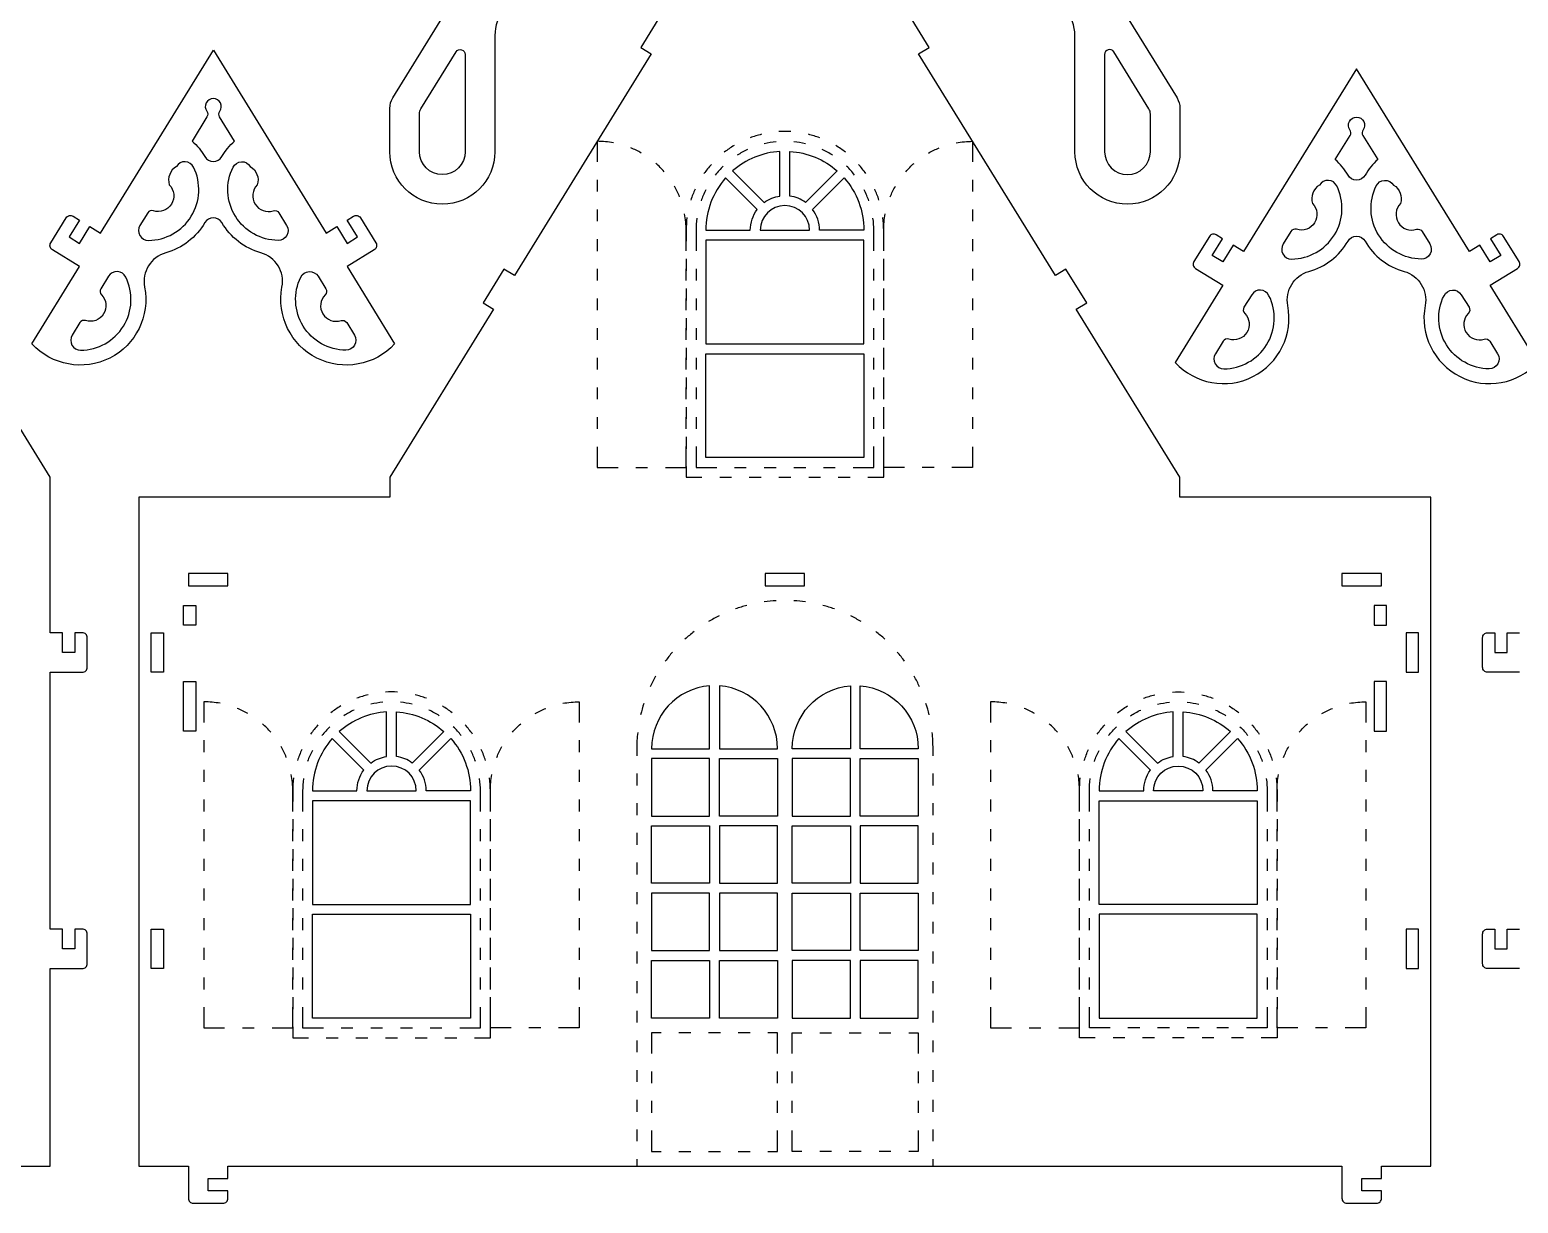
# Model space of a CAD drawing. Extents: x 2899 to 7450, y 515 to 3449.
# Drawn here: x 3731 to 5178, y 515 to 1655 of the extents above; entities that cross this region are included whole.
import ezdxf

# ---------------------------------------------------------------- set-up
doc = ezdxf.new("R2010")
doc.units = 0
doc.header["$MEASUREMENT"] = 0
doc.layers.add('LAYER1', color=18, linetype='CONTINUOUS')

msp = doc.modelspace()

# ---------------------------------------------------------------- linework, layer by layer
at = {"layer": 'LAYER1'}
for points in [[(4215.2, 1687.4, 0.364346), (4183.4, 1649.5), (4183.4, 1536.5, -1), (4081.3, 1536.5), (4081.3, 1578.6, -0.139213), (4084.2, 1588.7), (4182.2, 1747.4)], [(4748.4, 1747.4), (4846.4, 1588.7, -0.139213), (4849.3, 1578.6), (4849.3, 1536.5, -1), (4747.2, 1536.5), (4747.2, 1649.5, 0.364346), (4715.4, 1687.4, -0.419429)], [(4345.3, 1670.5), (4325.2, 1637.8), (4335.4, 1631.5), (4202.4, 1416.2), (4192.2, 1422.5), (4172, 1389.8), (4182.2, 1383.5), (4081.3, 1220.2), (4081.3, 1200.7), (3837.5, 1200.7), (3837.5, 550.7), (3885.5, 550.7), (3885.5, 519.5, 0.414214), (3890.3, 514.7), (3919.1, 514.7, 0.414214), (3923.9, 519.5), (3923.9, 526.7), (3904.7, 526.7), (3904.7, 538.7), (3923.9, 538.7), (3923.9, 550.7), (5006.7, 550.7), (5006.7, 519.5, 0.414214), (5011.5, 514.7), (5040.3, 514.7, 0.414214), (5045.1, 519.5), (5045.1, 526.7), (5025.9, 526.7), (5025.9, 538.7), (5045.1, 538.7), (5045.1, 550.7), (5093.1, 550.7), (5093.1, 1200.7), (4849.3, 1200.7), (4849.3, 1220.2), (4748.4, 1383.5), (4758.6, 1389.8), (4738.4, 1422.5), (4728.2, 1416.2), (4595.2, 1631.5), (4605.4, 1637.8), (4585.3, 1670.5)], [(4442.5, 1553.4, 0.030028), (4431.5, 1550)], [(4471.1, 1556, 0.030028), (4459.5, 1556)], [(4499.1, 1550, 0.030028), (4488.1, 1553.4)], [(4298.8, 1545.1, 0.046286), (4282.9, 1546.6), (4282.9, 1526.5)], [(4325.7, 1535.2, 0.033367), (4315.4, 1540.2)], [(4415.9, 1542.5, 0.030028), (4406.4, 1536)], [(4429, 1538.6, 0.033367), (4418.9, 1533)], [(4456.7, 1546.1, 0.033367), (4445.3, 1544.2)], [(4485.3, 1544.2, 0.033367), (4473.9, 1546.1)], [(4511.7, 1533, 0.033367), (4501.6, 1538.6)], [(4524.2, 1536, 0.030028), (4514.7, 1542.5)], [(4604.9, 1535.2, -0.033367), (4615.2, 1540.2)], [(4631.8, 1545.1, -0.046286), (4647.7, 1546.6), (4647.7, 1526.5)], [(4347.9, 1517.1, 0.033367), (4339.8, 1525.2)], [(4393.8, 1524.2, 0.030028), (4386.6, 1515.2)], [(4405.3, 1522.4, 0.033367), (4397.6, 1513.8)], [(4533, 1513.8, 0.033367), (4525.3, 1522.4)], [(4544, 1515.2, 0.030028), (4536.8, 1524.2)], [(4582.7, 1517.1, -0.033367), (4590.8, 1525.2)], [(4363, 1492.6, 0.033367), (4357.9, 1503)], [(4378, 1500.2, 0.030028), (4373.9, 1489.5)], [(4388.3, 1499.3, 0.033367), (4383.8, 1488.7)], [(4546.9, 1488.7, 0.033367), (4542.3, 1499.3)], [(4556.7, 1489.5, 0.030028), (4552.6, 1500.2)], [(4567.6, 1492.6, -0.033367), (4572.7, 1503)], [(4369.3, 1440.1), (4369.3, 1460.2, 0.046286), (4367.8, 1476.1)], [(4561.3, 1440.1), (4561.3, 1460.2, -0.046286), (4562.8, 1476.1)], [(4370.1, 1472.6, 0.03248), (4369.3, 1460.2)], [(4379.7, 1471.9, 0.03415), (4378.9, 1460.2)], [(4551.7, 1440.1), (4551.7, 1460.2, 0.03415), (4550.9, 1471.9)], [(4561.3, 1449.7), (4561.3, 1460.2, 0.03248), (4560.5, 1472.6)], [(3703.2, 550.7), (3751.2, 550.7), (3751.2, 742.7), (3782.4, 742.7, 0.414214), (3787.2, 747.5), (3787.2, 776.3, 0.414214), (3782.4, 781.1), (3775.2, 781.1), (3775.2, 761.9), (3763.2, 761.9), (3763.2, 781.1), (3751.2, 781.1), (3751.2, 1030.7), (3782.4, 1030.7, 0.414214), (3787.2, 1035.5), (3787.2, 1064.3, 0.414214), (3782.4, 1069.1), (3775.2, 1069.1), (3775.2, 1049.9), (3763.2, 1049.9), (3763.2, 1069.1), (3751.2, 1069.1), (3751.2, 1220.2), (3650.3, 1383.5)], [(4456.7, 1100.2, 0.020015), (4445.2, 1099)], [(4485.4, 1099, 0.020015), (4473.9, 1100.2)], [(4401.3, 1085.5, 0.020015), (4391.2, 1079.9)], [(4428.3, 1095.6, 0.020015), (4417.3, 1092.2)], [(4513.4, 1092.2, 0.020015), (4502.3, 1095.6)], [(4539.4, 1079.9, 0.020015), (4529.3, 1085.5)], [(4377, 1070.2, 0.020015), (4368.2, 1062.7)], [(4562.5, 1062.7, 0.020015), (4553.6, 1070.2)], [(5179.4, 1030.7), (5148.2, 1030.7, -0.414214), (5143.4, 1035.5), (5143.4, 1064.3, -0.414214), (5148.2, 1069.1), (5155.4, 1069.1), (5155.4, 1049.9), (5167.4, 1049.9), (5167.4, 1069.1), (5179.4, 1069.1)], [(4356.1, 1050.3, 0.020015), (4349, 1041.3)], [(4581.6, 1041.3, 0.020015), (4574.5, 1050.3)], [(4339.6, 1026.8, 0.020015), (4334.4, 1016.5)], [(4596.2, 1016.5, 0.020015), (4591, 1026.8)], [(3916.5, 1000.5, 0.046286), (3900.6, 1001.9), (3900.6, 981.9)], [(4060.2, 1008.8, 0.030028), (4049.1, 1005.4)], [(4074.4, 1001.5, 0.033367), (4063, 999.6)], [(4088.7, 1011.4, 0.030028), (4077.2, 1011.4)], [(4103, 999.6, 0.033367), (4091.6, 1001.5)], [(4116.8, 1005.4, 0.030028), (4105.8, 1008.8)], [(4249.5, 1000.5, -0.046286), (4265.4, 1001.9), (4265.4, 981.9)], [(4328.2, 1000.4, 0.020015), (4325.1, 989.3)], [(4605.5, 989.3, 0.020015), (4602.4, 1000.4)], [(4681.1, 1000.5, 0.046286), (4665.2, 1001.9), (4665.2, 981.9)], [(4813.8, 1005.4, -0.030028), (4824.8, 1008.8)], [(4827.6, 999.6, -0.033367), (4839, 1001.5)], [(4841.9, 1011.4, -0.030028), (4853.4, 1011.4)], [(4856.3, 1001.5, -0.033367), (4867.6, 999.6)], [(4870.5, 1008.8, -0.030028), (4881.5, 1005.4)], [(5014.1, 1000.5, -0.046286), (5030, 1001.9), (5030, 981.9)], [(3943.4, 990.6, 0.033367), (3933, 995.6)], [(4033.6, 997.9, 0.030028), (4024.1, 991.4)], [(4046.7, 994, 0.033367), (4036.6, 988.4)], [(4129.4, 988.4, 0.033367), (4119.3, 994)], [(4141.9, 991.4, 0.030028), (4132.4, 997.9)], [(4222.6, 990.6, -0.033367), (4232.9, 995.6)], [(4708, 990.6, 0.033367), (4697.7, 995.6)], [(4788.7, 991.4, -0.030028), (4798.2, 997.9)], [(4801.2, 988.4, -0.033367), (4811.3, 994)], [(4883.9, 994, -0.033367), (4894, 988.4)], [(4897, 997.9, -0.030028), (4906.5, 991.4)], [(4987.2, 990.6, -0.033367), (4997.6, 995.6)], [(3965.6, 972.4, 0.033367), (3957.5, 980.6)], [(4011.5, 979.6, 0.030028), (4004.3, 970.6)], [(4023, 977.7, 0.033367), (4015.3, 969.2)], [(4150.7, 969.2, 0.033367), (4143, 977.7)], [(4161.7, 970.6, 0.030028), (4154.5, 979.6)], [(4200.4, 972.4, -0.033367), (4208.5, 980.6)], [(4322.2, 972.2, 0.027472), (4321.3, 956.4), (4321.3, 949.6)], [(4609.3, 949.6), (4609.3, 956.4, 0.027472), (4608.4, 972.2)], [(4730.3, 972.4, 0.033367), (4722.1, 980.6)], [(4768.9, 970.6, -0.030028), (4776.1, 979.6)], [(4779.9, 969.2, -0.033367), (4787.7, 977.7)], [(4907.6, 977.7, -0.033367), (4915.3, 969.2)], [(4919.1, 979.6, -0.030028), (4926.3, 970.6)], [(4965, 972.4, -0.033367), (4973.1, 980.6)], [(3980.7, 948, 0.033367), (3975.6, 958.4)], [(3995.7, 955.6, 0.030028), (3991.6, 944.8)], [(4174.4, 944.8, 0.030028), (4170.2, 955.6)], [(4185.3, 948, -0.033367), (4190.3, 958.4)], [(4745.3, 948, 0.033367), (4740.3, 958.4)], [(4756.2, 944.8, -0.030028), (4760.4, 955.6)], [(4934.9, 955.6, -0.030028), (4939, 944.8)], [(4950, 948, -0.033367), (4955, 958.4)], [(4006, 954.7, 0.033367), (4001.4, 944.1)], [(4164.5, 944.1, 0.033367), (4160, 954.7)], [(4766.1, 944.1, -0.033367), (4770.6, 954.7)], [(4924.7, 954.7, -0.033367), (4929.2, 944.1)], [(3987, 895.4), (3987, 915.5, 0.046286), (3985.5, 931.4)], [(3987.8, 928, 0.03248), (3987, 915.5)], [(3997.4, 927.3, 0.03415), (3996.6, 915.5)], [(4169.4, 895.4), (4169.4, 915.5, 0.03415), (4168.6, 927.3)], [(4179, 905.1), (4179, 915.5, 0.03248), (4178.2, 928)], [(4179, 895.4), (4179, 915.5, -0.046286), (4180.5, 931.4)], [(4751.6, 895.4), (4751.6, 915.5, 0.046286), (4750.2, 931.4)], [(4751.6, 905.1), (4751.6, 915.5, -0.03248), (4752.4, 928)], [(4761.2, 895.4), (4761.2, 915.5, -0.03415), (4762, 927.3)], [(4933.2, 927.3, -0.03415), (4934, 915.5)], [(4942.8, 928, -0.03248), (4943.6, 915.5)], [(4943.6, 895.4), (4943.6, 915.5, -0.046286), (4945.1, 931.4)], [(5179.4, 742.7), (5148.2, 742.7, -0.414214), (5143.4, 747.5), (5143.4, 776.3, -0.414214), (5148.2, 781.1), (5155.4, 781.1), (5155.4, 761.9), (5167.4, 761.9), (5167.4, 781.1), (5179.4, 781.1)]]:
    msp.add_lwpolyline(points, format="xyb", dxfattribs=at)
for points in [[(3901.5, 1467.6, -0.195222), (3863.5, 1438.2, 0.390324), (3843, 1405, -0.755832), (3733.5, 1349.8), (3779.8, 1424.8), (3753.3, 1441.2, -0.414214), (3751.7, 1447.8), (3766.9, 1472.3, -0.414214), (3773.5, 1473.9), (3779.6, 1470.1), (3769.5, 1453.7), (3779.7, 1447.4), (3789.8, 1463.8), (3800, 1457.5), (3909.8, 1635.1), (4019.5, 1457.5), (4029.7, 1463.8), (4039.8, 1447.4), (4050, 1453.7), (4039.9, 1470.1), (4046, 1473.9, -0.414214), (4052.7, 1472.3), (4067.8, 1447.8, -0.414214), (4066.2, 1441.2), (4039.7, 1424.8), (4086, 1349.8, -0.755832), (3976.5, 1405, 0.390324), (3956, 1438.2, -0.195222), (3918.1, 1467.6, 0.575498)], [(4110.1, 1536.5), (4110.1, 1573.1, -0.139213), (4111.5, 1578.2), (4145.7, 1633.5, -0.755599), (4154.6, 1631), (4154.6, 1536.5, -1)], [(4820.5, 1536.5), (4820.5, 1573.1, 0.139213), (4819.1, 1578.2), (4784.9, 1633.5, 0.755599), (4776, 1631), (4776, 1536.5, 1)], [(5029.2, 1449.5, 0.195222), (5067.1, 1420.2, -0.390324), (5087.6, 1387, 0.755832), (5197.1, 1331.7), (5150.8, 1406.7), (5177.3, 1423.1, 0.414214), (5178.9, 1429.7), (5163.8, 1454.2, 0.414214), (5157.1, 1455.8), (5151, 1452), (5161.1, 1435.7), (5150.9, 1429.4), (5140.8, 1445.7), (5130.6, 1439.4), (5020.9, 1617.1), (4911.1, 1439.4), (4900.9, 1445.7), (4890.8, 1429.4), (4880.6, 1435.7), (4890.7, 1452), (4884.6, 1455.8, 0.414214), (4878, 1454.2), (4862.8, 1429.7, 0.414214), (4864.4, 1423.1), (4890.9, 1406.7), (4844.6, 1331.7, 0.755832), (4954.1, 1387, -0.390324), (4974.6, 1420.2, 0.195222), (5012.6, 1449.5, -0.575498)], [(3901.5, 1531.7, 0.575498), (3918.1, 1531.7, -0.077363), (3930.4, 1546.9), (3915.9, 1570.4, -0.303894), (3916.1, 1575.8, 0.612281), (3909.8, 1588.1, 0.612281), (3903.4, 1575.8, -0.303894), (3903.6, 1570.4), (3889.1, 1546.9, -0.077363)], [(5029.2, 1513.6, -0.575498), (5012.6, 1513.6, 0.077363), (5000.2, 1528.9), (5014.7, 1552.4, 0.303894), (5014.5, 1557.7, -0.612281), (5020.9, 1570.1, -0.612281), (5027.2, 1557.7, 0.303894), (5027, 1552.4), (5041.5, 1528.9, 0.077363)], [(4414.5, 1517.8), (4445.2, 1487.1, -0.125326), (4460.5, 1493.4), (4460.5, 1536.8, 0.166595)], [(4470.1, 1536.8, -0.166595), (4516.1, 1517.8), (4485.4, 1487.1, 0.125326), (4470.1, 1493.4)], [(3838.5, 1464.9, 0.589932), (3846.7, 1450.3, 0.55259), (3890.6, 1521.4, 0.589932), (3873.9, 1522.2, 0.344768), (3867, 1504.2, -0.782555), (3851.5, 1479.1, 0.344768), (3846, 1477.1)], [(3981, 1464.9, -0.589932), (3972.8, 1450.3, -0.55259), (3928.9, 1521.4, -0.589932), (3945.7, 1522.2, -0.344768), (3952.5, 1504.2, 0.782555), (3968, 1479.1, -0.344768), (3973.5, 1477.1)], [(4407.7, 1511, 0.182708), (4388.5, 1460.2), (4431.7, 1460.2, -0.161906), (4438.4, 1480.3)], [(4522.9, 1511, -0.182708), (4542.1, 1460.2), (4498.9, 1460.2, 0.161906), (4492.2, 1480.3)], [(4949.6, 1446.9, 0.589932), (4957.8, 1432.2, 0.55259), (5001.7, 1503.3, 0.589932), (4984.9, 1504.1, 0.344768), (4978.1, 1486.1, -0.782555), (4962.6, 1461.1, 0.344768), (4957.1, 1459)], [(5092.1, 1446.9, -0.589932), (5083.9, 1432.2, -0.55259), (5040, 1503.3, -0.589932), (5056.8, 1504.1, -0.344768), (5063.6, 1486.1, 0.782555), (5079.1, 1461.1, -0.344768), (5084.6, 1459)], [(4489.3, 1460.2, 1), (4441.3, 1460.2)], [(3780.1, 1370.4), (3772.6, 1358.2, 0.589932), (3780.8, 1343.6, 0.55259), (3824.7, 1414.7, 0.589932), (3807.9, 1415.5), (3800.4, 1403.4, 0.344768), (3801.1, 1397.5, -0.782555), (3785.6, 1372.4, 0.344768)], [(4039.4, 1370.4), (4046.9, 1358.2, -0.589932), (4038.7, 1343.6, -0.55259), (3994.8, 1414.7, -0.589932), (4011.6, 1415.5), (4019.1, 1403.4, -0.344768), (4018.4, 1397.5, 0.782555), (4033.9, 1372.4, -0.344768)], [(4891.2, 1352.3), (4883.7, 1340.2, 0.589932), (4891.9, 1325.5, 0.55259), (4935.8, 1396.6, 0.589932), (4919, 1397.5), (4911.5, 1385.3, 0.344768), (4912.2, 1379.4, -0.782555), (4896.7, 1354.4, 0.344768)], [(5150.5, 1352.3), (5158, 1340.2, -0.589932), (5149.8, 1325.5, -0.55259), (5105.9, 1396.6, -0.589932), (5122.7, 1397.5), (5130.2, 1385.3, -0.344768), (5129.5, 1379.4, 0.782555), (5145, 1354.4, -0.344768)], [(4392.1, 956.4), (4392.1, 1017.5, 0.3914), (4335.7, 956.4)], [(4401.7, 956.4), (4458.1, 956.4, 0.3914), (4401.7, 1017.5)], [(4528.9, 956.4), (4472.5, 956.4, -0.3914), (4528.9, 1017.5)], [(4538.5, 956.4), (4538.5, 1017.5, -0.3914), (4594.9, 956.4)], [(4032.2, 973.1), (4062.9, 942.5, -0.125326), (4078.2, 948.8), (4078.2, 992.2, 0.166595)], [(4087.8, 992.2, -0.166595), (4133.8, 973.1), (4103.1, 942.5, 0.125326), (4087.8, 948.8)], [(4842.8, 992.2, 0.166595), (4796.8, 973.1), (4827.5, 942.5, -0.125326), (4842.8, 948.8)], [(4898.4, 973.1), (4867.7, 942.5, 0.125326), (4852.4, 948.8), (4852.4, 992.2, -0.166595)], [(4025.4, 966.4, 0.182708), (4006.2, 915.5), (4049.4, 915.5, -0.161906), (4056.1, 935.7)], [(4140.6, 966.4, -0.182708), (4159.8, 915.5), (4116.6, 915.5, 0.161906), (4109.9, 935.7)], [(4790, 966.4, 0.182708), (4770.8, 915.5), (4814, 915.5, -0.161906), (4820.7, 935.7)], [(4905.2, 966.4, -0.182708), (4924.4, 915.5), (4881.2, 915.5, 0.161906), (4874.5, 935.7)], [(4107, 915.5, 1), (4059, 915.5)], [(4823.6, 915.5, -1), (4871.6, 915.5)]]:
    msp.add_lwpolyline(points, format="xyb", close=True, dxfattribs=at)
for points in [[(4282.9, 1509.2), (4282.9, 1497.7)], [(4647.7, 1509.2), (4647.7, 1497.7)], [(4282.9, 1480.4), (4282.9, 1468.9)], [(4647.7, 1480.4), (4647.7, 1468.9)], [(4282.9, 1451.6), (4282.9, 1440)], [(4369.3, 1460.2), (4369.3, 1449.7)], [(4378.9, 1460.2), (4378.9, 1440.1)], [(4647.7, 1451.6), (4647.7, 1440)], [(4369.3, 1432.4), (4369.3, 1420.9)], [(4561.3, 1420.9), (4561.3, 1432.4)], [(4282.9, 1422.7), (4282.9, 1411.2)], [(4369.3, 1411.2), (4369.3, 1422.8)], [(4378.9, 1422.8), (4378.9, 1411.2)], [(4551.7, 1411.2), (4551.7, 1422.8)], [(4561.3, 1411.2), (4561.3, 1422.8)], [(4647.7, 1422.7), (4647.7, 1411.2)], [(4369.3, 1403.6), (4369.3, 1392)], [(4561.3, 1392), (4561.3, 1403.6)], [(4282.9, 1393.9), (4282.9, 1382.4)], [(4369.3, 1382.4), (4369.3, 1394)], [(4378.9, 1394), (4378.9, 1382.4)], [(4551.7, 1382.4), (4551.7, 1394)], [(4561.3, 1382.4), (4561.3, 1394)], [(4647.7, 1393.9), (4647.7, 1382.4)], [(4369.3, 1374.7), (4369.3, 1363.2)], [(4561.3, 1363.2), (4561.3, 1374.7)], [(4282.9, 1365.1), (4282.9, 1353.6)], [(4369.3, 1353.6), (4369.3, 1365.1)], [(4378.9, 1365.1), (4378.9, 1353.6)], [(4551.7, 1353.6), (4551.7, 1365.1)], [(4561.3, 1353.6), (4561.3, 1365.1)], [(4647.7, 1365.1), (4647.7, 1353.6)], [(4369.3, 1345.9), (4369.3, 1334.4)], [(4561.3, 1334.4), (4561.3, 1345.9)], [(4282.9, 1336.3), (4282.9, 1324.8)], [(4369.3, 1324.8), (4369.3, 1336.3)], [(4378.9, 1336.3), (4378.9, 1324.8)], [(4551.7, 1324.8), (4551.7, 1336.3)], [(4561.3, 1324.8), (4561.3, 1336.3)], [(4647.7, 1336.3), (4647.7, 1324.8)], [(4369.3, 1317.1), (4369.3, 1305.6)], [(4561.3, 1305.6), (4561.3, 1317.1)], [(4282.9, 1307.5), (4282.9, 1295.9)], [(4369.3, 1296), (4369.3, 1307.5)], [(4378.9, 1307.5), (4378.9, 1296)], [(4551.7, 1296), (4551.7, 1307.5)], [(4561.3, 1296), (4561.3, 1307.5)], [(4647.7, 1307.5), (4647.7, 1295.9)], [(4369.3, 1288.3), (4369.3, 1276.8)], [(4561.3, 1276.8), (4561.3, 1288.3)], [(4282.9, 1278.7), (4282.9, 1267.1)], [(4369.3, 1267.2), (4369.3, 1278.7)], [(4378.9, 1278.7), (4378.9, 1267.2)], [(4551.7, 1267.2), (4551.7, 1278.7)], [(4561.3, 1267.2), (4561.3, 1278.7)], [(4647.7, 1278.7), (4647.7, 1267.1)], [(4369.3, 1259.5), (4369.3, 1247.9)], [(4561.3, 1247.9), (4561.3, 1259.5)], [(4282.9, 1249.8), (4282.9, 1229.8)], [(4349.2, 1229.8), (4369.3, 1229.8), (4369.3, 1249.9)], [(4378.9, 1249.9), (4378.9, 1229.8), (4399, 1229.8)], [(4531.6, 1229.8), (4551.7, 1229.8), (4551.7, 1249.9)], [(4581.5, 1229.8), (4561.3, 1229.8), (4561.3, 1249.9)], [(4647.7, 1249.8), (4647.7, 1229.8)], [(4282.9, 1229.8), (4303.1, 1229.8)], [(4320.3, 1229.8), (4331.9, 1229.8)], [(4369.3, 1230.7), (4369.3, 1220.2), (4384.6, 1220.2)], [(4416.3, 1229.8), (4427.8, 1229.8)], [(4445.1, 1229.8), (4456.7, 1229.8)], [(4474, 1229.8), (4485.5, 1229.8)], [(4502.8, 1229.8), (4514.3, 1229.8)], [(4546, 1220.2), (4561.3, 1220.2), (4561.3, 1230.7)], [(4610.3, 1229.8), (4598.7, 1229.8)], [(4647.7, 1229.8), (4627.6, 1229.8)], [(4401.9, 1220.2), (4413.4, 1220.2)], [(4430.7, 1220.2), (4442.3, 1220.2)], [(4459.5, 1220.2), (4471.1, 1220.2)], [(4488.4, 1220.2), (4499.9, 1220.2)], [(4517.2, 1220.2), (4528.7, 1220.2)], [(3900.6, 964.6), (3900.6, 953.1)], [(4265.4, 964.6), (4265.4, 953.1)], [(4665.2, 964.6), (4665.2, 953.1)], [(5030, 964.6), (5030, 953.1)], [(3900.6, 935.8), (3900.6, 924.2)], [(4265.4, 935.8), (4265.4, 924.2)], [(4321.3, 932.3), (4321.3, 920.7)], [(4609.3, 920.7), (4609.3, 932.3)], [(4665.2, 935.8), (4665.2, 924.2)], [(5030, 935.8), (5030, 924.2)], [(3987, 915.5), (3987, 905.1)], [(3996.6, 915.5), (3996.6, 895.4)], [(4934, 915.5), (4934, 895.4)], [(4943.6, 915.5), (4943.6, 905.1)], [(3900.6, 906.9), (3900.6, 895.4)], [(4265.4, 906.9), (4265.4, 895.4)], [(4321.3, 903.5), (4321.3, 891.9)], [(4609.3, 891.9), (4609.3, 903.5)], [(4665.2, 906.9), (4665.2, 895.4)], [(5030, 906.9), (5030, 895.4)], [(3987, 887.8), (3987, 876.2)], [(4179, 876.2), (4179, 887.8)], [(4751.6, 876.2), (4751.6, 887.8)], [(4943.6, 887.8), (4943.6, 876.2)], [(3900.6, 878.1), (3900.6, 866.6)], [(3987, 866.6), (3987, 878.2)], [(3996.6, 878.2), (3996.6, 866.6)], [(4169.4, 866.6), (4169.4, 878.2)], [(4179, 866.6), (4179, 878.2)], [(4265.4, 878.1), (4265.4, 866.6)], [(4321.3, 874.6), (4321.3, 863.1)], [(4609.3, 863.1), (4609.3, 874.6)], [(4665.2, 878.1), (4665.2, 866.6)], [(4751.6, 866.6), (4751.6, 878.2)], [(4761.2, 866.6), (4761.2, 878.2)], [(4934, 878.2), (4934, 866.6)], [(4943.6, 866.6), (4943.6, 878.2)], [(5030, 878.1), (5030, 866.6)], [(3987, 858.9), (3987, 847.4)], [(4179, 847.4), (4179, 858.9)], [(4751.6, 847.4), (4751.6, 858.9)], [(4943.6, 858.9), (4943.6, 847.4)], [(3900.6, 849.3), (3900.6, 837.8)], [(3987, 837.8), (3987, 849.3)], [(3996.6, 849.3), (3996.6, 837.8)], [(4169.4, 837.8), (4169.4, 849.3)], [(4179, 837.8), (4179, 849.3)], [(4265.4, 849.3), (4265.4, 837.8)], [(4321.3, 845.8), (4321.3, 834.3)], [(4609.3, 834.3), (4609.3, 845.8)], [(4665.2, 849.3), (4665.2, 837.8)], [(4751.6, 837.8), (4751.6, 849.3)], [(4761.2, 837.8), (4761.2, 849.3)], [(4934, 849.3), (4934, 837.8)], [(4943.6, 837.8), (4943.6, 849.3)], [(5030, 849.3), (5030, 837.8)], [(3987, 830.1), (3987, 818.6)], [(4179, 818.6), (4179, 830.1)], [(4751.6, 818.6), (4751.6, 830.1)], [(4943.6, 830.1), (4943.6, 818.6)], [(3900.6, 820.5), (3900.6, 809)], [(3987, 809), (3987, 820.5)], [(3996.6, 820.5), (3996.6, 809)], [(4169.4, 809), (4169.4, 820.5)], [(4179, 809), (4179, 820.5)], [(4265.4, 820.5), (4265.4, 809)], [(4321.3, 817), (4321.3, 805.5)], [(4609.3, 805.5), (4609.3, 817)], [(4665.2, 820.5), (4665.2, 809)], [(4751.6, 809), (4751.6, 820.5)], [(4761.2, 809), (4761.2, 820.5)], [(4934, 820.5), (4934, 809)], [(4943.6, 809), (4943.6, 820.5)], [(5030, 820.5), (5030, 809)], [(3987, 801.3), (3987, 789.8)], [(4179, 789.8), (4179, 801.3)], [(4751.6, 789.8), (4751.6, 801.3)], [(4943.6, 801.3), (4943.6, 789.8)], [(3900.6, 791.7), (3900.6, 780.1)], [(3987, 780.2), (3987, 791.7)], [(3996.6, 791.7), (3996.6, 780.2)], [(4169.4, 780.2), (4169.4, 791.7)], [(4179, 780.2), (4179, 791.7)], [(4265.4, 791.7), (4265.4, 780.1)], [(4321.3, 788.2), (4321.3, 776.7)], [(4609.3, 776.7), (4609.3, 788.2)], [(4665.2, 791.7), (4665.2, 780.1)], [(4751.6, 780.2), (4751.6, 791.7)], [(4761.2, 780.2), (4761.2, 791.7)], [(4934, 791.7), (4934, 780.2)], [(4943.6, 780.2), (4943.6, 791.7)], [(5030, 791.7), (5030, 780.1)], [(3987, 772.5), (3987, 761)], [(4179, 761), (4179, 772.5)], [(4751.6, 761), (4751.6, 772.5)], [(4943.6, 772.5), (4943.6, 761)], [(3900.6, 762.9), (3900.6, 751.3)], [(3987, 751.4), (3987, 762.9)], [(3996.6, 762.9), (3996.6, 751.4)], [(4169.4, 751.4), (4169.4, 762.9)], [(4179, 751.4), (4179, 762.9)], [(4265.4, 762.9), (4265.4, 751.3)], [(4321.3, 759.4), (4321.3, 747.8)], [(4609.3, 747.8), (4609.3, 759.4)], [(4665.2, 762.9), (4665.2, 751.3)], [(4751.6, 751.4), (4751.6, 762.9)], [(4761.2, 751.4), (4761.2, 762.9)], [(4934, 762.9), (4934, 751.4)], [(4943.6, 751.4), (4943.6, 762.9)], [(5030, 762.9), (5030, 751.3)], [(3987, 743.7), (3987, 732.1)], [(4179, 732.1), (4179, 743.7)], [(4751.6, 732.1), (4751.6, 743.7)], [(4943.6, 743.7), (4943.6, 732.1)], [(3900.6, 734), (3900.6, 722.5)], [(3987, 722.5), (3987, 734.1)], [(3996.6, 734.1), (3996.6, 722.5)], [(4169.4, 722.5), (4169.4, 734.1)], [(4179, 722.5), (4179, 734.1)], [(4265.4, 734), (4265.4, 722.5)], [(4321.3, 730.5), (4321.3, 719)], [(4609.3, 719), (4609.3, 730.5)], [(4665.2, 734), (4665.2, 722.5)], [(4751.6, 722.5), (4751.6, 734.1)], [(4761.2, 722.5), (4761.2, 734.1)], [(4934, 734.1), (4934, 722.5)], [(4943.6, 722.5), (4943.6, 734.1)], [(5030, 734), (5030, 722.5)], [(3987, 714.9), (3987, 703.3)], [(4179, 703.3), (4179, 714.9)], [(4751.6, 703.3), (4751.6, 714.9)], [(4943.6, 714.9), (4943.6, 703.3)], [(3900.6, 705.2), (3900.6, 685.1)], [(3966.8, 685.1), (3987, 685.1), (3987, 705.2)], [(3996.6, 705.2), (3996.6, 685.1), (4016.7, 685.1)], [(4149.3, 685.1), (4169.4, 685.1), (4169.4, 705.2)], [(4199.1, 685.1), (4179, 685.1), (4179, 705.2)], [(4265.4, 705.2), (4265.4, 685.1)], [(4321.3, 701.7), (4321.3, 690.2)], [(4609.3, 690.2), (4609.3, 701.7)], [(4665.2, 705.2), (4665.2, 685.1)], [(4731.5, 685.1), (4751.6, 685.1), (4751.6, 705.2)], [(4781.3, 685.1), (4761.2, 685.1), (4761.2, 705.2)], [(4934, 705.2), (4934, 685.1), (4913.9, 685.1)], [(4963.8, 685.1), (4943.6, 685.1), (4943.6, 705.2)], [(5030, 705.2), (5030, 685.1)], [(3900.6, 685.1), (3920.7, 685.1)], [(3938, 685.1), (3949.6, 685.1)], [(3987, 686), (3987, 675.5), (4002.3, 675.5)], [(4034, 685.1), (4045.5, 685.1)], [(4062.8, 685.1), (4074.3, 685.1)], [(4091.6, 685.1), (4103.2, 685.1)], [(4120.5, 685.1), (4132, 685.1)], [(4163.7, 675.5), (4179, 675.5), (4179, 686)], [(4228, 685.1), (4216.4, 685.1)], [(4265.4, 685.1), (4245.2, 685.1)], [(4345, 680.3), (4335.7, 680.3), (4335.7, 660.2)], [(4373.9, 680.3), (4362.3, 680.3)], [(4402.7, 680.3), (4391.1, 680.3)], [(4431.5, 680.3), (4420, 680.3)], [(4458.1, 660.2), (4458.1, 680.3), (4448.8, 680.3)], [(4472.5, 660.2), (4472.5, 680.3), (4481.8, 680.3)], [(4499.1, 680.3), (4510.7, 680.3)], [(4527.9, 680.3), (4539.5, 680.3)], [(4556.8, 680.3), (4568.3, 680.3)], [(4585.6, 680.3), (4594.9, 680.3), (4594.9, 660.2)], [(4665.2, 685.1), (4685.4, 685.1)], [(4702.7, 685.1), (4714.2, 685.1)], [(4766.9, 675.5), (4751.6, 675.5), (4751.6, 686)], [(4810.2, 685.1), (4798.6, 685.1)], [(4839, 685.1), (4827.5, 685.1)], [(4867.8, 685.1), (4856.3, 685.1)], [(4896.6, 685.1), (4885.1, 685.1)], [(4943.6, 686), (4943.6, 675.5), (4928.3, 675.5)], [(4992.6, 685.1), (4981.1, 685.1)], [(5030, 685.1), (5009.9, 685.1)], [(4019.6, 675.5), (4031.1, 675.5)], [(4048.4, 675.5), (4059.9, 675.5)], [(4077.2, 675.5), (4088.8, 675.5)], [(4106, 675.5), (4117.6, 675.5)], [(4134.9, 675.5), (4146.4, 675.5)], [(4321.3, 672.9), (4321.3, 661.4)], [(4609.3, 661.4), (4609.3, 672.9)], [(4795.8, 675.5), (4784.2, 675.5)], [(4824.6, 675.5), (4813, 675.5)], [(4853.4, 675.5), (4841.9, 675.5)], [(4882.2, 675.5), (4870.7, 675.5)], [(4911, 675.5), (4899.5, 675.5)], [(4321.3, 644.1), (4321.3, 632.6)], [(4335.7, 642.9), (4335.7, 631.4)], [(4458.1, 631.4), (4458.1, 642.9)], [(4472.5, 631.4), (4472.5, 642.9)], [(4594.9, 642.9), (4594.9, 631.4)], [(4609.3, 632.6), (4609.3, 644.1)], [(4321.3, 615.3), (4321.3, 603.7)], [(4335.7, 614.1), (4335.7, 602.6)], [(4458.1, 602.6), (4458.1, 614.1)], [(4472.5, 602.6), (4472.5, 614.1)], [(4594.9, 614.1), (4594.9, 602.6)], [(4609.3, 603.7), (4609.3, 615.3)], [(4321.3, 586.5), (4321.3, 574.9)], [(4335.7, 585.3), (4335.7, 565.1)], [(4448.8, 565.1), (4458.1, 565.1), (4458.1, 585.3)], [(4481.8, 565.1), (4472.5, 565.1), (4472.5, 585.3)], [(4594.9, 585.3), (4594.9, 565.1)], [(4609.3, 574.9), (4609.3, 586.5)], [(4335.7, 565.1), (4345, 565.1)], [(4362.3, 565.1), (4373.9, 565.1)], [(4391.1, 565.1), (4402.7, 565.1)], [(4420, 565.1), (4431.5, 565.1)], [(4510.7, 565.1), (4499.1, 565.1)], [(4539.5, 565.1), (4527.9, 565.1)], [(4568.3, 565.1), (4556.8, 565.1)], [(4594.9, 565.1), (4585.6, 565.1)], [(4321.3, 557.6), (4321.3, 550.7), (4341.4, 550.7)], [(4358.7, 550.7), (4370.2, 550.7)], [(4387.5, 550.7), (4399, 550.7)], [(4416.3, 550.7), (4427.8, 550.7)], [(4445.1, 550.7), (4456.7, 550.7)], [(4474, 550.7), (4485.5, 550.7)], [(4502.8, 550.7), (4514.3, 550.7)], [(4531.6, 550.7), (4543.1, 550.7)], [(4560.4, 550.7), (4571.9, 550.7)], [(4589.2, 550.7), (4609.3, 550.7)], [(4609.3, 550.7), (4609.3, 557.6)]]:
    msp.add_lwpolyline(points, dxfattribs=at)
for points in [[(4542.1, 1450.6), (4388.5, 1450.6), (4388.5, 1349.8), (4542.1, 1349.8)], [(4542.1, 1340.2), (4542.1, 1239.4), (4388.5, 1239.4), (4388.5, 1340.2)], [(3885.5, 1126.7), (3885.5, 1114.7), (3923.9, 1114.7), (3923.9, 1126.7)], [(4446.1, 1126.7), (4446.1, 1114.7), (4484.5, 1114.7), (4484.5, 1126.7)], [(5006.7, 1126.7), (5006.7, 1114.7), (5045.1, 1114.7), (5045.1, 1126.7)], [(3880.7, 1095.5), (3892.7, 1095.5), (3892.7, 1076.3), (3880.7, 1076.3)], [(5049.9, 1095.5), (5037.9, 1095.5), (5037.9, 1076.3), (5049.9, 1076.3)], [(3849.5, 1069.1), (3861.5, 1069.1), (3861.5, 1030.7), (3849.5, 1030.7)], [(5081.1, 1069.1), (5069.1, 1069.1), (5069.1, 1030.7), (5081.1, 1030.7)], [(3880.7, 1021.6), (3892.7, 1021.6), (3892.7, 973.6), (3880.7, 973.6)], [(5049.9, 1021.6), (5037.9, 1021.6), (5037.9, 973.6), (5049.9, 973.6)], [(4335.7, 946.8), (4335.7, 891), (4392.1, 891), (4392.1, 946.8)], [(4458.1, 946.8), (4458.1, 891), (4401.7, 891), (4401.7, 946.8)], [(4472.5, 946.8), (4472.5, 891), (4528.9, 891), (4528.9, 946.8)], [(4594.9, 946.8), (4594.9, 891), (4538.5, 891), (4538.5, 946.8)], [(4159.8, 905.9), (4006.2, 905.9), (4006.2, 805.1), (4159.8, 805.1)], [(4770.8, 905.9), (4924.4, 905.9), (4924.4, 805.1), (4770.8, 805.1)], [(4392.1, 825.6), (4335.7, 825.6), (4335.7, 881.4), (4392.1, 881.4)], [(4401.7, 881.4), (4401.7, 825.6), (4458.1, 825.6), (4458.1, 881.4)], [(4528.9, 881.4), (4528.9, 825.6), (4472.5, 825.6), (4472.5, 881.4)], [(4538.5, 825.6), (4594.9, 825.6), (4594.9, 881.4), (4538.5, 881.4)], [(4392.1, 816), (4335.7, 816), (4335.7, 760.2), (4392.1, 760.2)], [(4458.1, 760.2), (4458.1, 816), (4401.7, 816), (4401.7, 760.2)], [(4472.5, 760.2), (4472.5, 816), (4528.9, 816), (4528.9, 760.2)], [(4538.5, 816), (4594.9, 816), (4594.9, 760.2), (4538.5, 760.2)], [(4159.8, 795.5), (4159.8, 694.7), (4006.2, 694.7), (4006.2, 795.5)], [(4770.8, 795.5), (4770.8, 694.7), (4924.4, 694.7), (4924.4, 795.5)], [(3849.5, 781.1), (3861.5, 781.1), (3861.5, 742.7), (3849.5, 742.7)], [(5081.1, 781.1), (5069.1, 781.1), (5069.1, 742.7), (5081.1, 742.7)], [(4392.1, 694.7), (4335.7, 694.7), (4335.7, 750.6), (4392.1, 750.6)], [(4401.7, 750.6), (4458.1, 750.6), (4458.1, 694.7), (4401.7, 694.7)], [(4528.9, 750.6), (4472.5, 750.6), (4472.5, 694.7), (4528.9, 694.7)], [(4538.5, 694.7), (4594.9, 694.7), (4594.9, 750.6), (4538.5, 750.6)]]:
    msp.add_lwpolyline(points, close=True, dxfattribs=at)

doc.saveas('drawing.dxf')
